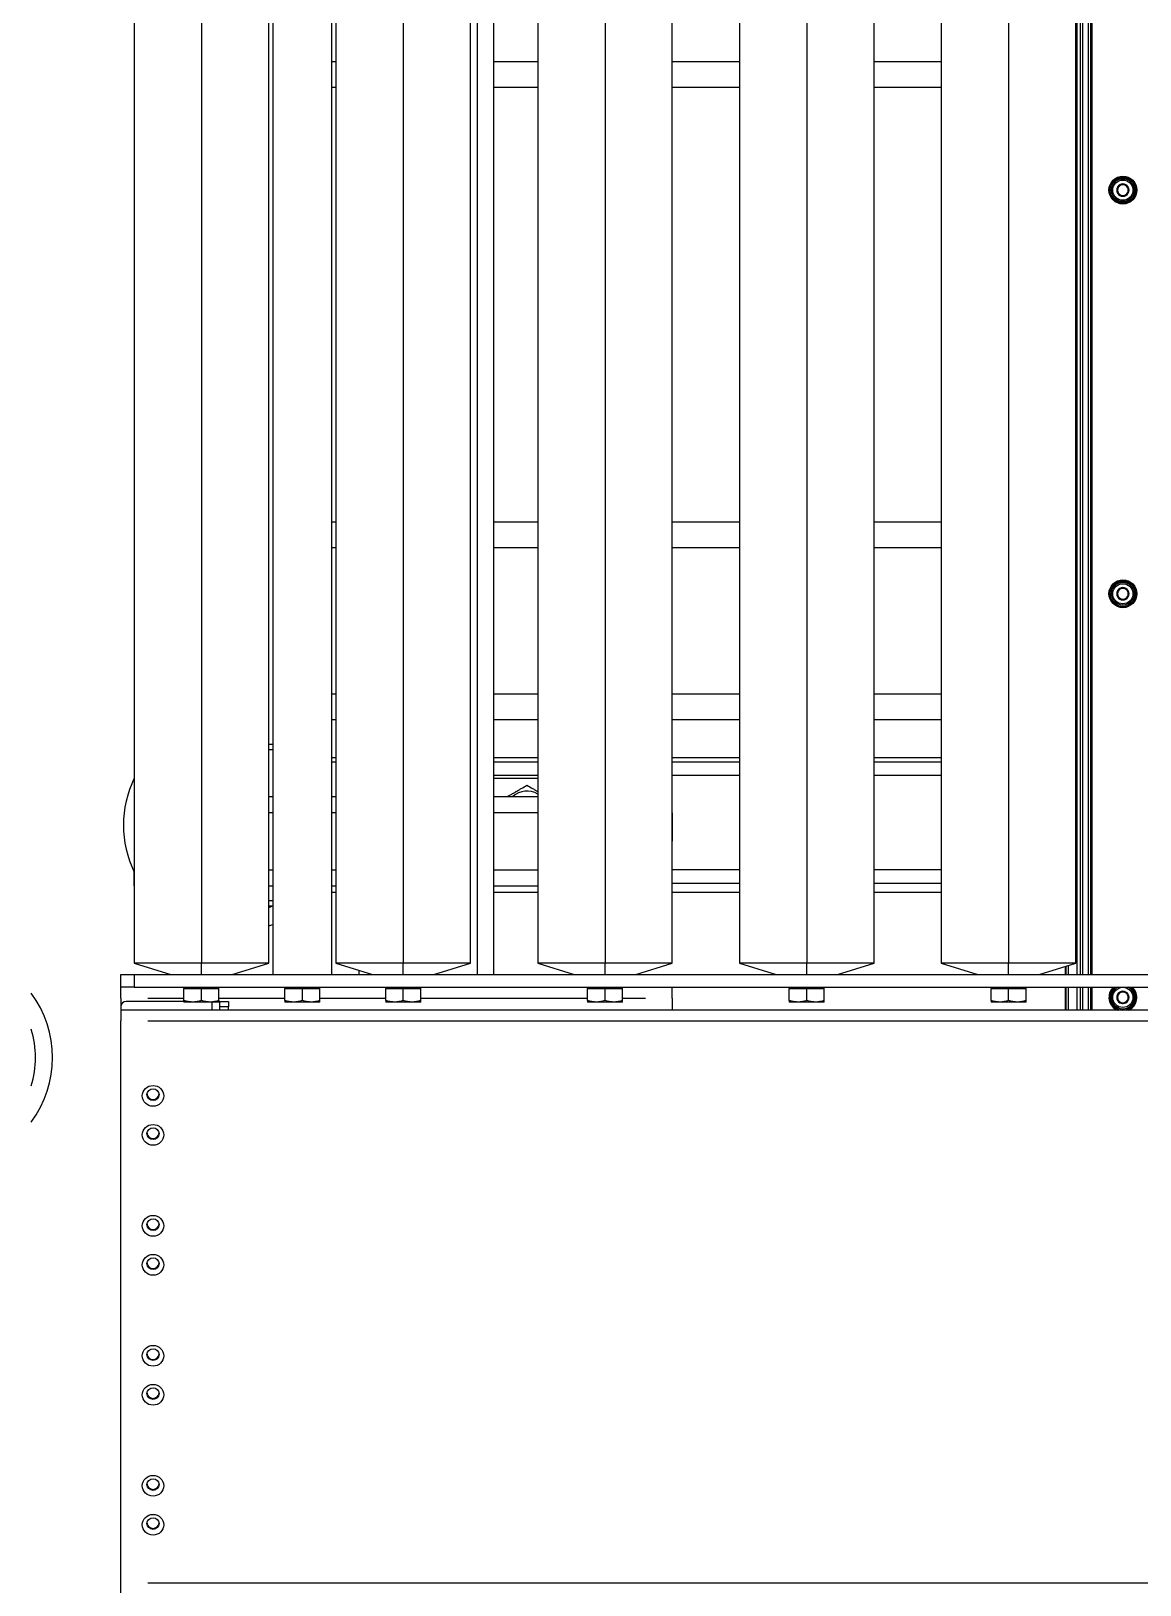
# Model space of a CAD drawing. Header units: millimetres. Extents: x -187347 to 135007, y -6415 to 292048.
# Drawn here: x -50632 to -50220, y 26892 to 27469 of the extents above; entities that cross this region are included whole.
import ezdxf

# ---------------------------------------------------------------- set-up
doc = ezdxf.new("R2010")
doc.units = ezdxf.units.MM
doc.header["$LTSCALE"] = 100
doc.layers.get('0').update_dxf_attribs({"lineweight": 18})
doc.layers.add('Layout CAT2', color=6, linetype='Continuous')

# ---------------------------------------------------------------- blocks, each defined once
blk = doc.blocks.new('25g245g2fd')
at = {"color": 0}
for p, q in [((21085.97, -2723.68), (21085.98, -3362.68)), ((21110.97, -2723.68), (21110.98, -3362.68)), ((21135.98, -3362.68), (21135.97, -2723.68)), ((21137.47, -2723.68), (21137.48, -3366.91)), ((21159.48, -3366.91), (21159.47, -2723.68)), ((21160.97, -2723.68), (21160.98, -3362.68)), ((21185.97, -2723.68), (21185.98, -3362.68)), ((21210.98, -3362.68), (21210.97, -2723.68)), ((21213.47, -2723.68), (21213.48, -3366.91)), ((21219.47, -2723.68), (21219.48, -3366.91)), ((21235.97, -2723.68), (21235.98, -3362.68)), ((21260.97, -2723.68), (21260.98, -3362.68)), ((21285.98, -3362.68), (21285.97, -2723.68)), ((21310.97, -2723.68), (21310.98, -3362.68)), ((21335.97, -2723.68), (21335.98, -3362.68)), ((21360.98, -3362.68), (21360.97, -2723.68)), ((21385.97, -2723.68), (21385.98, -3362.68)), ((21410.97, -2723.68), (21410.98, -3362.68)), ((21435.98, -3362.68), (21435.97, -2723.68)), ((21436.32, -2921.44), (21436.32, -3366.91)), ((21437.62, -2921.44), (21437.62, -3366.91)), ((21438.47, -2921.44), (21438.47, -3366.91)), ((21440.62, -2921.44), (21440.62, -3366.91)), ((21441.47, -2921.44), (21441.47, -3366.9)), ((21441.97, -2921.44), (21441.97, -3366.9)), ((21159.48, -3027.67), (21160.98, -3027.67)), ((21219.47, -3027.67), (21235.98, -3027.67)), ((21285.97, -3027.67), (21310.98, -3027.67)), ((21360.98, -3027.67), (21385.98, -3027.67)), ((21159.48, -3037.2), (21160.98, -3037.2)), ((21219.47, -3037.2), (21235.98, -3037.2)), ((21285.97, -3037.2), (21310.98, -3037.2)), ((21360.98, -3037.2), (21385.98, -3037.2)), ((21451.51, -3074.26), (21451.47, -3074.28)), ((21451.47, -3074.28), (21451.47, -3074.32)), ((21451.47, -3076.55), (21451.47, -3076.59)), ((21451.47, -3076.59), (21451.51, -3076.61)), ((21453.47, -3073.13), (21453.44, -3073.15)), ((21453.44, -3077.73), (21453.47, -3077.75)), ((21453.51, -3073.15), (21453.47, -3073.13)), ((21453.47, -3077.75), (21453.51, -3077.73)), ((21455.47, -3074.28), (21455.44, -3074.26)), ((21455.44, -3076.61), (21455.47, -3076.59)), ((21455.47, -3074.32), (21455.47, -3074.28)), ((21455.47, -3076.59), (21455.47, -3076.55)), ((21159.48, -3198.67), (21160.98, -3198.67)), ((21219.47, -3198.67), (21235.98, -3198.67)), ((21285.97, -3198.67), (21310.98, -3198.67)), ((21360.98, -3198.67), (21385.98, -3198.67)), ((21159.48, -3208.2), (21160.98, -3208.2)), ((21219.47, -3208.2), (21235.98, -3208.2)), ((21285.97, -3208.2), (21310.98, -3208.2)), ((21360.98, -3208.2), (21385.98, -3208.2)), ((21451.51, -3224.26), (21451.47, -3224.28)), ((21451.47, -3224.28), (21451.47, -3224.32)), ((21451.47, -3226.55), (21451.47, -3226.59)), ((21451.47, -3226.59), (21451.51, -3226.61)), ((21453.47, -3223.13), (21453.44, -3223.15)), ((21453.44, -3227.73), (21453.47, -3227.75)), ((21453.51, -3223.15), (21453.47, -3223.13)), ((21453.47, -3227.75), (21453.51, -3227.73)), ((21455.47, -3224.28), (21455.44, -3224.26)), ((21455.44, -3226.61), (21455.47, -3226.59)), ((21455.47, -3224.32), (21455.47, -3224.28)), ((21455.47, -3226.59), (21455.47, -3226.55)), ((21159.48, -3262.67), (21160.98, -3262.67)), ((21219.48, -3262.67), (21235.98, -3262.67)), ((21285.97, -3262.67), (21310.98, -3262.67)), ((21360.98, -3262.67), (21385.98, -3262.67)), ((21159.48, -3272.2), (21160.98, -3272.2)), ((21219.48, -3272.2), (21235.98, -3272.2)), ((21285.97, -3272.2), (21310.98, -3272.2)), ((21360.98, -3272.2), (21385.98, -3272.2)), ((21137.47, -3281.44), (21135.97, -3281.44)), ((21137.47, -3283.44), (21135.97, -3283.44)), ((21160.98, -3286.44), (21159.48, -3286.44)), ((21159.48, -3287.94), (21160.98, -3287.94)), ((21235.98, -3286.44), (21219.48, -3286.44)), ((21219.48, -3287.94), (21235.98, -3287.94)), ((21310.98, -3286.44), (21285.98, -3286.44)), ((21285.98, -3287.94), (21310.98, -3287.94)), ((21385.98, -3286.44), (21360.98, -3286.44)), ((21360.98, -3287.94), (21385.98, -3287.94)), ((21235.97, -3294.04), (21219.47, -3294.04)), ((21235.98, -3292.94), (21219.48, -3292.94)), ((21310.98, -3292.94), (21285.98, -3292.94)), ((21385.98, -3292.94), (21360.98, -3292.94)), ((21135.97, -3300.84), (21137.47, -3300.84)), ((21159.47, -3300.84), (21160.97, -3300.84)), ((21219.47, -3300.84), (21235.97, -3300.84)), ((21285.97, -3306.84), (21285.97, -3300.84)), ((21137.47, -3306.84), (21135.97, -3306.84)), ((21160.97, -3306.84), (21159.47, -3306.84)), ((21235.97, -3306.84), (21219.47, -3306.84)), ((21285.97, -3306.84), (21285.97, -3317.44)), ((21085.97, -3317.44), (21085.97, -3328.04)), ((21085.97, -3334.04), (21085.97, -3328.04)), ((21135.98, -3328.04), (21137.48, -3328.04)), ((21159.48, -3328.04), (21160.98, -3328.04)), ((21219.47, -3328.04), (21235.97, -3328.04)), ((21285.98, -3327.94), (21310.98, -3327.94)), ((21360.98, -3327.94), (21385.98, -3327.94)), ((21135.98, -3334.04), (21137.48, -3334.04)), ((21159.48, -3334.04), (21160.98, -3334.04)), ((21160.98, -3336.44), (21159.48, -3336.44)), ((21219.47, -3334.04), (21235.97, -3334.04)), ((21235.98, -3336.44), (21219.48, -3336.44)), ((21285.98, -3332.94), (21310.98, -3332.94)), ((21285.98, -3333), (21310.98, -3333)), ((21310.98, -3336.44), (21285.98, -3336.44)), ((21360.98, -3332.94), (21385.98, -3332.94)), ((21360.98, -3333), (21385.98, -3333)), ((21385.98, -3336.44), (21360.98, -3336.44)), ((21135.97, -3339.44), (21137.47, -3339.44)), ((21135.97, -3341.44), (21137.47, -3341.44)), ((21085.98, -3362.68), (21099.55, -3366.92)), ((21110.98, -3362.68), (21085.98, -3362.68)), ((21110.98, -3366.92), (21110.98, -3362.68)), ((21135.98, -3362.68), (21110.98, -3362.68)), ((21122.4, -3366.92), (21135.98, -3362.68)), ((21185.98, -3362.68), (21160.98, -3362.68)), ((21160.98, -3362.68), (21174.55, -3366.92)), ((21169.48, -3365.33), (21169.48, -3366.91)), ((21185.98, -3366.92), (21185.98, -3362.68)), ((21210.98, -3362.68), (21185.98, -3362.68)), ((21197.4, -3366.92), (21210.98, -3362.68)), ((21235.98, -3362.68), (21249.55, -3366.91)), ((21260.98, -3362.68), (21235.98, -3362.68)), ((21260.98, -3366.91), (21260.98, -3362.68)), ((21285.98, -3362.68), (21260.98, -3362.68)), ((21272.4, -3366.91), (21285.98, -3362.68)), ((21310.98, -3362.68), (21324.55, -3366.91)), ((21335.98, -3362.68), (21310.98, -3362.68)), ((21335.98, -3366.91), (21335.98, -3362.68)), ((21360.98, -3362.68), (21335.98, -3362.68)), ((21347.4, -3366.91), (21360.98, -3362.68)), ((21385.98, -3362.68), (21399.55, -3366.91)), ((21410.98, -3362.68), (21385.98, -3362.68)), ((21410.98, -3366.91), (21410.98, -3362.68)), ((21435.98, -3362.68), (21410.98, -3362.68)), ((21422.4, -3366.91), (21435.98, -3362.68)), ((21431.97, -3363.91), (21431.97, -3366.91)), ((21432.27, -3363.82), (21432.27, -3366.91)), ((21433.12, -3363.56), (21433.12, -3366.91)), ((21080.98, -3371.68), (21080.98, -3366.92)), ((21080.98, -3366.92), (21085.98, -3366.92)), ((21080.98, -3375.68), (21080.98, -3371.68)), ((21085.98, -3371.68), (21080.98, -3371.68)), ((21085.98, -3366.92), (21885.98, -3366.91)), ((21085.98, -3366.92), (21085.98, -3371.68)), ((21085.98, -3371.68), (21885.98, -3371.67)), ((21104.48, -3371.68), (21104.48, -3372.08)), ((21104.48, -3372.08), (21107.73, -3372.08)), ((21104.48, -3376.6), (21104.48, -3372.08)), ((21107.73, -3372.08), (21110.98, -3372.08)), ((21110.98, -3372.08), (21114.23, -3372.08)), ((21110.98, -3376.6), (21110.98, -3372.08)), ((21114.23, -3372.08), (21117.48, -3372.08)), ((21117.48, -3372.08), (21117.48, -3371.68)), ((21117.48, -3376.6), (21117.48, -3372.08)), ((21141.98, -3371.68), (21141.98, -3372.08)), ((21141.98, -3372.08), (21145.23, -3372.08)), ((21141.98, -3376.6), (21141.98, -3372.08)), ((21145.23, -3372.08), (21148.48, -3372.08)), ((21148.48, -3372.08), (21151.73, -3372.08)), ((21148.48, -3376.6), (21148.48, -3372.08)), ((21151.73, -3372.08), (21154.98, -3372.08)), ((21154.98, -3372.08), (21154.98, -3371.68)), ((21154.98, -3376.6), (21154.98, -3372.08)), ((21179.48, -3371.68), (21179.48, -3372.08)), ((21179.48, -3372.08), (21182.73, -3372.08)), ((21179.48, -3376.6), (21179.48, -3372.08)), ((21182.73, -3372.08), (21185.98, -3372.08)), ((21185.98, -3372.08), (21189.23, -3372.08)), ((21185.98, -3376.6), (21185.98, -3372.08)), ((21189.23, -3372.08), (21192.48, -3372.08)), ((21192.48, -3372.08), (21192.48, -3371.68)), ((21192.48, -3376.6), (21192.48, -3372.08)), ((21254.48, -3371.68), (21254.48, -3372.08)), ((21254.48, -3372.08), (21257.73, -3372.08)), ((21254.48, -3376.6), (21254.48, -3372.08)), ((21257.73, -3372.08), (21260.98, -3372.08)), ((21260.98, -3372.08), (21264.23, -3372.08)), ((21260.98, -3376.6), (21260.98, -3372.08)), ((21264.23, -3372.08), (21267.48, -3372.08)), ((21267.48, -3372.08), (21267.48, -3371.68)), ((21267.48, -3376.6), (21267.48, -3372.08)), ((21285.98, -3375.68), (21285.98, -3371.68)), ((21329.48, -3371.68), (21329.48, -3372.08)), ((21329.48, -3372.08), (21332.73, -3372.08)), ((21329.48, -3376.6), (21329.48, -3372.08)), ((21332.73, -3372.08), (21335.98, -3372.08)), ((21335.98, -3372.08), (21339.23, -3372.08)), ((21335.98, -3376.6), (21335.98, -3372.08)), ((21339.23, -3372.08), (21342.48, -3372.08)), ((21342.48, -3372.08), (21342.48, -3371.68)), ((21342.48, -3376.6), (21342.48, -3372.08)), ((21404.48, -3371.68), (21404.48, -3372.08)), ((21404.48, -3372.08), (21407.73, -3372.08)), ((21404.48, -3376.6), (21404.48, -3372.08)), ((21407.73, -3372.08), (21410.98, -3372.08)), ((21410.98, -3372.08), (21414.23, -3372.08)), ((21410.98, -3376.6), (21410.98, -3372.08)), ((21414.23, -3372.08), (21417.48, -3372.08)), ((21417.48, -3372.08), (21417.48, -3371.68)), ((21417.48, -3376.6), (21417.48, -3372.08)), ((21431.97, -3371.67), (21431.97, -3380.19)), ((21432.27, -3371.67), (21432.27, -3380.19)), ((21433.12, -3371.67), (21433.12, -3380.19)), ((21436.32, -3371.67), (21436.32, -3380.19)), ((21437.62, -3371.67), (21437.62, -3380.19)), ((21438.47, -3371.67), (21438.47, -3380.19)), ((21440.62, -3371.67), (21440.62, -3380.19)), ((21441.47, -3371.67), (21441.47, -3380.19)), ((21441.97, -3371.67), (21441.97, -3380.19)), ((21080.98, -3375.68), (21080.98, -3378.92)), ((21104.48, -3376.92), (21082.98, -3376.92)), ((21090.98, -3375.68), (21104.48, -3375.68)), ((21107.73, -3377.18), (21104.48, -3377.18)), ((21114.23, -3377.18), (21107.73, -3377.18)), ((21117.48, -3377.18), (21114.23, -3377.18)), ((21114.8, -3377.18), (21114.8, -3380.2)), ((21117.48, -3375.68), (21141.98, -3375.68)), ((21117.8, -3376.92), (21117.5, -3376.92)), ((21117.8, -3378.92), (21117.8, -3376.92)), ((21117.8, -3376.92), (21120.98, -3376.92)), ((21120.98, -3376.92), (21120.98, -3378.92)), ((21145.23, -3377.18), (21141.98, -3377.18)), ((21151.73, -3377.18), (21145.23, -3377.18)), ((21154.98, -3377.18), (21151.73, -3377.18)), ((21154.98, -3375.68), (21179.48, -3375.68)), ((21182.73, -3377.18), (21179.48, -3377.18)), ((21189.23, -3377.18), (21182.73, -3377.18)), ((21192.48, -3377.18), (21189.23, -3377.18)), ((21192.47, -3375.68), (21254.47, -3375.68)), ((21257.73, -3377.18), (21254.48, -3377.18)), ((21264.23, -3377.18), (21257.73, -3377.18)), ((21267.48, -3377.18), (21264.23, -3377.18)), ((21267.47, -3375.68), (21275.98, -3375.68)), ((21285.98, -3375.68), (21285.98, -3380.2)), ((21332.73, -3377.18), (21329.48, -3377.18)), ((21339.23, -3377.18), (21332.73, -3377.18)), ((21342.48, -3377.18), (21339.23, -3377.18)), ((21407.73, -3377.18), (21404.48, -3377.18)), ((21414.23, -3377.18), (21407.73, -3377.18)), ((21417.48, -3377.18), (21414.23, -3377.18)), ((21451.51, -3374.26), (21451.47, -3374.28)), ((21451.47, -3374.28), (21451.47, -3374.32)), ((21451.47, -3376.55), (21451.47, -3376.59)), ((21451.47, -3376.59), (21451.51, -3376.61)), ((21453.47, -3373.13), (21453.44, -3373.15)), ((21453.44, -3377.73), (21453.47, -3377.75)), ((21453.51, -3373.15), (21453.47, -3373.13)), ((21453.47, -3377.75), (21453.51, -3377.73)), ((21455.47, -3374.28), (21455.44, -3374.26)), ((21455.44, -3376.61), (21455.47, -3376.59)), ((21455.47, -3374.32), (21455.47, -3374.28)), ((21455.47, -3376.59), (21455.47, -3376.55)), ((21080.98, -3378.92), (21080.98, -3380.2)), ((21080.98, -3380.2), (21080.98, -3384.2)), ((21890.98, -3380.2), (21080.98, -3380.2)), ((21117.8, -3380.2), (21117.8, -3378.92)), ((21120.98, -3378.92), (21117.8, -3378.92)), ((21120.98, -3380.2), (21120.98, -3378.92)), ((21080.98, -3593.07), (21080.98, -3384.2)), ((21090.99, -3384.2), (21880.96, -3384.2)), ((21080.98, -3597.65), (21080.98, -3593.07)), ((21090.99, -3593.07), (21854.79, -3593.06))]:
    blk.add_line(p, q, dxfattribs=at)
for centre, radius in [((21453.47, -3075.44), 5.17), ((21453.47, -3075.44), 5), ((21453.47, -3075.44), 4.7), ((21453.47, -3075.44), 4.25), ((21453.47, -3075.44), 3.75), ((21453.47, -3225.44), 5.17), ((21453.47, -3225.44), 5), ((21453.47, -3225.44), 4.7), ((21453.47, -3225.44), 4.25), ((21453.47, -3225.44), 3.75), ((21453.47, -3375.44), 3.75)]:
    blk.add_circle(centre, radius, dxfattribs=at)
for centre, radius, start, end in [((21453.47, -3075.44), 2.29, 150.85176, 209.14824), ((21453.47, -3075.44), 2, 120, 180), ((21453.47, -3075.44), 2, 180, 240), ((21453.47, -3075.44), 2.29, 90.85176, 149.14824), ((21453.47, -3075.44), 2.29, 210.85176, 269.14824), ((21453.47, -3075.44), 2, 60, 120), ((21453.47, -3075.44), 2, 240, 300), ((21453.47, -3075.44), 2.29, 30.85176, 89.14824), ((21453.47, -3075.44), 2.29, 270.85176, 329.14824), ((21453.47, -3075.44), 2, 0, 60), ((21453.47, -3075.44), 2, 300, 0), ((21453.47, -3075.44), 2.29, 330.85176, 29.14824), ((21453.47, -3225.44), 2.29, 150.85176, 209.14824), ((21453.47, -3225.44), 2, 120, 180), ((21453.47, -3225.44), 2, 180, 240), ((21453.47, -3225.44), 2.29, 90.85176, 149.14824), ((21453.47, -3225.44), 2.29, 210.85176, 269.14824), ((21453.47, -3225.44), 2, 60, 120), ((21453.47, -3225.44), 2, 240, 300), ((21453.47, -3225.44), 2.29, 30.85176, 89.14824), ((21453.47, -3225.44), 2.29, 270.85176, 329.14824), ((21453.47, -3225.44), 2, 0, 60), ((21453.47, -3225.44), 2, 300, 0), ((21453.47, -3225.44), 2.29, 330.85176, 29.14824), ((21121.97, -3311.44), 40, 154.1475, 180), ((21231.97, -3306.44), 7.65, 58.46063, 132.94688), ((21121.97, -3311.44), 40, 180, 205.8525), ((21121.97, -3311.44), 33.68, 294.57, 297.03937), ((21121.97, -3311.44), 40, 290.49187, 292.80375), ((21453.47, -3375.44), 5.17, 133.37438, 247.10062), ((21453.47, -3375.44), 5, 131.23125, 252.3825), ((21453.47, -3375.44), 4.7, 126.86625, 270), ((21453.47, -3375.44), 4.25, 180, 62.21812), ((21453.47, -3375.44), 4.25, 117.77625, 180), ((21453.47, -3375.44), 4.7, 270, 53.13375), ((21453.47, -3375.44), 5, 287.6175, 48.76875), ((21453.47, -3375.44), 5.17, 292.905, 46.62562), ((21082.98, -3378.92), 2, 90.00042, 180.00042), ((21453.47, -3375.44), 2.29, 150.85176, 209.14824), ((21453.47, -3375.44), 2, 120, 180), ((21453.47, -3375.44), 2, 180, 240), ((21453.47, -3375.44), 2.29, 90.85176, 149.14824), ((21453.47, -3375.44), 2.29, 210.85176, 269.14824), ((21453.47, -3375.44), 2, 60, 120), ((21453.47, -3375.44), 2, 240, 300), ((21453.47, -3375.44), 2.29, 30.85176, 89.14824), ((21453.47, -3375.44), 2.29, 270.85176, 329.14824), ((21453.47, -3375.44), 2, 0, 60), ((21453.47, -3375.44), 2, 300, 0), ((21453.47, -3375.44), 2.29, 330.85176, 29.14824)]:
    blk.add_arc(centre, radius, start, end, dxfattribs=at)
for centre, major_axis in [((21092.98, -3412.04), (-4, 0)), ((21092.98, -3411.59), (2.25, 0)), ((21092.98, -3426.53), (-4, 0)), ((21092.98, -3426.08), (2.25, 0)), ((21092.98, -3460.34), (-4, 0)), ((21092.98, -3459.89), (2.25, 0)), ((21092.98, -3474.83), (-4, 0)), ((21092.98, -3474.38), (2.25, 0)), ((21092.98, -3508.64), (-4, 0)), ((21092.98, -3508.18), (2.25, 0)), ((21092.98, -3523.13), (-4, 0)), ((21092.98, -3522.67), (2.25, 0)), ((21092.98, -3556.93), (-4, 0)), ((21092.98, -3556.48), (2.25, 0)), ((21092.98, -3571.42), (-4, 0)), ((21092.98, -3570.97), (2.25, 0))]:
    blk.add_ellipse(centre, major_axis=major_axis, ratio=0.965926, dxfattribs=at)
for centre in [(21092.98, -3411.22), (21092.98, -3425.71), (21092.98, -3459.52), (21092.98, -3474.01), (21092.98, -3507.82), (21092.98, -3522.3), (21092.98, -3556.11), (21092.98, -3570.6)]:
    blk.add_ellipse(centre, major_axis=(-2.25, 0), ratio=0.965926, start_param=0.085019, end_param=3.056671, dxfattribs=at)
for points, knots in [([(21451.47, -3074.32), (21451.47, -3074.41), (21451.47, -3074.5), (21451.47, -3074.68), (21451.47, -3074.77), (21451.47, -3074.96), (21451.47, -3075.05), (21451.47, -3075.19), (21451.47, -3075.27), (21451.47, -3075.34), (21451.47, -3075.39), (21451.47, -3075.41), (21451.47, -3075.53), (21451.47, -3075.63), (21451.47, -3075.82), (21451.47, -3075.92), (21451.47, -3076.06), (21451.47, -3076.1), (21451.47, -3076.17), (21451.47, -3076.19), (21451.47, -3076.24), (21451.47, -3076.26), (21451.47, -3076.38), (21451.47, -3076.46), (21451.47, -3076.55)], [0, 0, 0, 0, 0.125, 0.125, 0.25, 0.25, 0.375, 0.375, 0.4375, 0.46875, 0.46875, 0.5, 0.5, 0.625, 0.625, 0.75, 0.75, 0.8125, 0.8125, 0.84375, 0.84375, 0.875, 0.875, 1, 1, 1, 1]), ([(21453.44, -3073.15), (21453.36, -3073.19), (21453.29, -3073.23), (21453.13, -3073.32), (21453.05, -3073.37), (21452.89, -3073.46), (21452.81, -3073.51), (21452.69, -3073.58), (21452.65, -3073.6), (21452.58, -3073.64), (21452.56, -3073.65), (21452.52, -3073.68), (21452.5, -3073.69), (21452.39, -3073.75), (21452.31, -3073.8), (21452.14, -3073.89), (21452.06, -3073.94), (21451.96, -3074), (21451.94, -3074.01), (21451.9, -3074.04), (21451.84, -3074.07), (21451.78, -3074.11), (21451.66, -3074.17), (21451.58, -3074.22), (21451.51, -3074.26)], [0, 0, 0, 0, 0.125, 0.125, 0.25, 0.25, 0.375, 0.375, 0.4375, 0.4375, 0.46875, 0.46875, 0.5, 0.5, 0.625, 0.625, 0.75, 0.75, 0.78125, 0.78125, 0.8125, 0.875, 0.875, 1, 1, 1, 1]), ([(21451.51, -3076.61), (21451.58, -3076.65), (21451.66, -3076.7), (21451.81, -3076.79), (21451.89, -3076.83), (21452.05, -3076.93), (21452.13, -3076.97), (21452.26, -3077.04), (21452.3, -3077.07), (21452.36, -3077.11), (21452.39, -3077.12), (21452.43, -3077.14), (21452.45, -3077.15), (21452.55, -3077.21), (21452.64, -3077.26), (21452.8, -3077.36), (21452.88, -3077.41), (21452.99, -3077.46), (21453.01, -3077.48), (21453.05, -3077.5), (21453.11, -3077.53), (21453.17, -3077.57), (21453.29, -3077.64), (21453.36, -3077.68), (21453.44, -3077.73)], [0, 0, 0, 0, 0.125, 0.125, 0.25, 0.25, 0.375, 0.375, 0.4375, 0.4375, 0.46875, 0.46875, 0.5, 0.5, 0.625, 0.625, 0.75, 0.75, 0.78125, 0.78125, 0.8125, 0.875, 0.875, 1, 1, 1, 1]), ([(21455.44, -3074.26), (21455.36, -3074.22), (21455.29, -3074.17), (21455.13, -3074.08), (21455.05, -3074.04), (21454.89, -3073.95), (21454.81, -3073.9), (21454.69, -3073.83), (21454.65, -3073.8), (21454.58, -3073.77), (21454.56, -3073.75), (21454.52, -3073.73), (21454.5, -3073.72), (21454.39, -3073.66), (21454.31, -3073.61), (21454.14, -3073.51), (21454.06, -3073.47), (21453.96, -3073.41), (21453.94, -3073.4), (21453.9, -3073.37), (21453.84, -3073.34), (21453.78, -3073.3), (21453.66, -3073.23), (21453.58, -3073.19), (21453.51, -3073.15)], [0, 0, 0, 0, 0.125, 0.125, 0.25, 0.25, 0.375, 0.375, 0.4375, 0.4375, 0.46875, 0.46875, 0.5, 0.5, 0.625, 0.625, 0.75, 0.75, 0.78125, 0.78125, 0.8125, 0.875, 0.875, 1, 1, 1, 1]), ([(21453.51, -3077.73), (21453.58, -3077.68), (21453.66, -3077.64), (21453.81, -3077.55), (21453.89, -3077.5), (21454.05, -3077.41), (21454.13, -3077.36), (21454.26, -3077.29), (21454.3, -3077.27), (21454.36, -3077.23), (21454.39, -3077.22), (21454.43, -3077.19), (21454.45, -3077.18), (21454.55, -3077.12), (21454.64, -3077.07), (21454.8, -3076.98), (21454.88, -3076.93), (21454.99, -3076.87), (21455.01, -3076.86), (21455.05, -3076.84), (21455.11, -3076.8), (21455.17, -3076.77), (21455.29, -3076.7), (21455.36, -3076.65), (21455.44, -3076.61)], [0, 0, 0, 0, 0.125, 0.125, 0.25, 0.25, 0.375, 0.375, 0.4375, 0.4375, 0.46875, 0.46875, 0.5, 0.5, 0.625, 0.625, 0.75, 0.75, 0.78125, 0.78125, 0.8125, 0.875, 0.875, 1, 1, 1, 1]), ([(21455.47, -3076.55), (21455.47, -3076.46), (21455.47, -3076.38), (21455.47, -3076.26), (21455.47, -3076.24), (21455.47, -3076.19), (21455.47, -3076.17), (21455.47, -3076.1), (21455.47, -3076.06), (21455.47, -3075.92), (21455.47, -3075.82), (21455.47, -3075.63), (21455.47, -3075.53), (21455.47, -3075.41), (21455.47, -3075.39), (21455.47, -3075.34), (21455.47, -3075.27), (21455.47, -3075.19), (21455.47, -3075.05), (21455.47, -3074.96), (21455.47, -3074.77), (21455.47, -3074.68), (21455.47, -3074.5), (21455.47, -3074.41), (21455.47, -3074.32)], [0, 0, 0, 0, 0.125, 0.125, 0.15625, 0.15625, 0.1875, 0.1875, 0.25, 0.25, 0.375, 0.375, 0.5, 0.5, 0.53125, 0.53125, 0.5625, 0.625, 0.625, 0.75, 0.75, 0.875, 0.875, 1, 1, 1, 1]), ([(21451.47, -3224.32), (21451.47, -3224.41), (21451.47, -3224.5), (21451.47, -3224.68), (21451.47, -3224.77), (21451.47, -3224.96), (21451.47, -3225.05), (21451.47, -3225.19), (21451.47, -3225.27), (21451.47, -3225.34), (21451.47, -3225.39), (21451.47, -3225.41), (21451.47, -3225.53), (21451.47, -3225.63), (21451.47, -3225.82), (21451.47, -3225.92), (21451.47, -3226.06), (21451.47, -3226.1), (21451.47, -3226.17), (21451.47, -3226.19), (21451.47, -3226.24), (21451.47, -3226.26), (21451.47, -3226.38), (21451.47, -3226.46), (21451.47, -3226.55)], [0, 0, 0, 0, 0.125, 0.125, 0.25, 0.25, 0.375, 0.375, 0.4375, 0.46875, 0.46875, 0.5, 0.5, 0.625, 0.625, 0.75, 0.75, 0.8125, 0.8125, 0.84375, 0.84375, 0.875, 0.875, 1, 1, 1, 1]), ([(21453.44, -3223.15), (21453.36, -3223.19), (21453.29, -3223.23), (21453.13, -3223.32), (21453.05, -3223.37), (21452.89, -3223.46), (21452.81, -3223.51), (21452.69, -3223.58), (21452.65, -3223.6), (21452.58, -3223.64), (21452.56, -3223.65), (21452.52, -3223.68), (21452.5, -3223.69), (21452.39, -3223.75), (21452.31, -3223.8), (21452.14, -3223.89), (21452.06, -3223.94), (21451.96, -3224), (21451.94, -3224.01), (21451.9, -3224.04), (21451.84, -3224.07), (21451.78, -3224.11), (21451.66, -3224.17), (21451.58, -3224.22), (21451.51, -3224.26)], [0, 0, 0, 0, 0.125, 0.125, 0.25, 0.25, 0.375, 0.375, 0.4375, 0.4375, 0.46875, 0.46875, 0.5, 0.5, 0.625, 0.625, 0.75, 0.75, 0.78125, 0.78125, 0.8125, 0.875, 0.875, 1, 1, 1, 1]), ([(21451.51, -3226.61), (21451.58, -3226.65), (21451.66, -3226.7), (21451.81, -3226.79), (21451.89, -3226.83), (21452.05, -3226.93), (21452.13, -3226.97), (21452.26, -3227.04), (21452.3, -3227.07), (21452.36, -3227.11), (21452.39, -3227.12), (21452.43, -3227.14), (21452.45, -3227.15), (21452.55, -3227.21), (21452.64, -3227.26), (21452.8, -3227.36), (21452.88, -3227.41), (21452.99, -3227.46), (21453.01, -3227.48), (21453.05, -3227.5), (21453.11, -3227.53), (21453.17, -3227.57), (21453.29, -3227.64), (21453.36, -3227.68), (21453.44, -3227.73)], [0, 0, 0, 0, 0.125, 0.125, 0.25, 0.25, 0.375, 0.375, 0.4375, 0.4375, 0.46875, 0.46875, 0.5, 0.5, 0.625, 0.625, 0.75, 0.75, 0.78125, 0.78125, 0.8125, 0.875, 0.875, 1, 1, 1, 1]), ([(21455.44, -3224.26), (21455.36, -3224.22), (21455.29, -3224.17), (21455.13, -3224.08), (21455.05, -3224.04), (21454.89, -3223.95), (21454.81, -3223.9), (21454.69, -3223.83), (21454.65, -3223.8), (21454.58, -3223.77), (21454.56, -3223.75), (21454.52, -3223.73), (21454.5, -3223.72), (21454.39, -3223.66), (21454.31, -3223.61), (21454.14, -3223.51), (21454.06, -3223.47), (21453.96, -3223.41), (21453.94, -3223.4), (21453.9, -3223.37), (21453.84, -3223.34), (21453.78, -3223.3), (21453.66, -3223.23), (21453.58, -3223.19), (21453.51, -3223.15)], [0, 0, 0, 0, 0.125, 0.125, 0.25, 0.25, 0.375, 0.375, 0.4375, 0.4375, 0.46875, 0.46875, 0.5, 0.5, 0.625, 0.625, 0.75, 0.75, 0.78125, 0.78125, 0.8125, 0.875, 0.875, 1, 1, 1, 1]), ([(21453.51, -3227.73), (21453.58, -3227.68), (21453.66, -3227.64), (21453.81, -3227.55), (21453.89, -3227.5), (21454.05, -3227.41), (21454.13, -3227.36), (21454.26, -3227.29), (21454.3, -3227.27), (21454.36, -3227.23), (21454.39, -3227.22), (21454.43, -3227.19), (21454.45, -3227.18), (21454.55, -3227.12), (21454.64, -3227.07), (21454.8, -3226.98), (21454.88, -3226.93), (21454.99, -3226.87), (21455.01, -3226.86), (21455.05, -3226.84), (21455.11, -3226.8), (21455.17, -3226.77), (21455.29, -3226.7), (21455.36, -3226.65), (21455.44, -3226.61)], [0, 0, 0, 0, 0.125, 0.125, 0.25, 0.25, 0.375, 0.375, 0.4375, 0.4375, 0.46875, 0.46875, 0.5, 0.5, 0.625, 0.625, 0.75, 0.75, 0.78125, 0.78125, 0.8125, 0.875, 0.875, 1, 1, 1, 1]), ([(21455.47, -3226.55), (21455.47, -3226.46), (21455.47, -3226.38), (21455.47, -3226.26), (21455.47, -3226.24), (21455.47, -3226.19), (21455.47, -3226.17), (21455.47, -3226.1), (21455.47, -3226.06), (21455.47, -3225.92), (21455.47, -3225.82), (21455.47, -3225.63), (21455.47, -3225.53), (21455.47, -3225.41), (21455.47, -3225.39), (21455.47, -3225.34), (21455.47, -3225.27), (21455.47, -3225.19), (21455.47, -3225.05), (21455.47, -3224.96), (21455.47, -3224.77), (21455.47, -3224.68), (21455.47, -3224.5), (21455.47, -3224.41), (21455.47, -3224.32)], [0, 0, 0, 0, 0.125, 0.125, 0.15625, 0.15625, 0.1875, 0.1875, 0.25, 0.25, 0.375, 0.375, 0.5, 0.5, 0.53125, 0.53125, 0.5625, 0.625, 0.625, 0.75, 0.75, 0.875, 0.875, 1, 1, 1, 1]), ([(21224.64, -3300.85), (21224.95, -3300.67), (21225.26, -3300.5), (21225.93, -3300.11), (21226.28, -3299.91), (21226.99, -3299.5), (21227.35, -3299.29), (21227.81, -3299.03), (21227.9, -3298.98), (21228.03, -3298.9), (21228.08, -3298.87), (21228.17, -3298.82), (21228.39, -3298.69), (21228.62, -3298.56), (21229.16, -3298.25), (21229.51, -3298.04), (21230.58, -3297.43), (21231.28, -3297.02), (21231.97, -3296.62)], [0, 0, 0, 0, 0.127907, 0.127907, 0.273256, 0.273256, 0.418605, 0.418605, 0.454942, 0.454942, 0.47311, 0.47311, 0.491279, 0.563953, 0.563953, 0.709302, 0.709302, 1, 1, 1, 1]), ([(21231.97, -3296.62), (21232.67, -3297.02), (21233.37, -3297.43), (21234.43, -3298.04), (21234.78, -3298.24), (21235.41, -3298.61), (21235.69, -3298.77), (21235.97, -3298.93)], [0, 0, 0, 0, 0.529538, 0.529538, 0.794307, 0.794307, 1, 1, 1, 1]), ([(21104.48, -3376.6), (21104.48, -3376.69), (21104.48, -3376.77), (21104.48, -3376.91), (21104.48, -3376.97), (21104.48, -3377.05), (21104.48, -3377.08), (21104.48, -3377.11), (21104.48, -3377.12), (21104.48, -3377.13), (21104.48, -3377.13), (21104.48, -3377.16), (21104.48, -3377.18), (21104.48, -3377.18)], [0, 0, 0, 0, 0.250358, 0.250358, 0.500717, 0.500717, 0.625896, 0.688486, 0.719781, 0.719781, 0.751075, 0.751075, 1, 1, 1, 1]), ([(21107.73, -3377.18), (21107.66, -3377.18), (21107.59, -3377.18), (21107.45, -3377.17), (21107.38, -3377.17), (21107.17, -3377.16), (21107.04, -3377.15), (21106.62, -3377.11), (21106.35, -3377.07), (21105.54, -3376.92), (21105.01, -3376.77), (21104.48, -3376.6)], [0, 0, 0, 0, 0.0625, 0.0625, 0.125, 0.125, 0.25, 0.25, 0.5, 0.5, 1, 1, 1, 1]), ([(21110.98, -3376.6), (21110.44, -3376.78), (21109.91, -3376.92), (21109.1, -3377.07), (21108.82, -3377.11), (21108.28, -3377.16), (21108, -3377.18), (21107.73, -3377.18)], [0, 0, 0, 0, 0.5, 0.5, 0.75, 0.75, 1, 1, 1, 1]), ([(21114.23, -3377.18), (21114.16, -3377.18), (21114.09, -3377.18), (21113.95, -3377.17), (21113.88, -3377.17), (21113.67, -3377.16), (21113.54, -3377.15), (21113.12, -3377.11), (21112.85, -3377.07), (21112.04, -3376.92), (21111.51, -3376.77), (21110.98, -3376.6)], [0, 0, 0, 0, 0.0625, 0.0625, 0.125, 0.125, 0.25, 0.25, 0.5, 0.5, 1, 1, 1, 1]), ([(21117.48, -3376.6), (21116.94, -3376.78), (21116.41, -3376.92), (21115.6, -3377.07), (21115.32, -3377.11), (21114.78, -3377.16), (21114.5, -3377.18), (21114.23, -3377.18)], [0, 0, 0, 0, 0.5, 0.5, 0.75, 0.75, 1, 1, 1, 1]), ([(21117.48, -3377.18), (21117.48, -3377.18), (21117.48, -3377.16), (21117.48, -3377.13), (21117.48, -3377.13), (21117.48, -3377.12), (21117.48, -3377.11), (21117.48, -3377.08), (21117.48, -3377.05), (21117.48, -3376.97), (21117.48, -3376.91), (21117.48, -3376.77), (21117.48, -3376.69), (21117.48, -3376.6)], [0, 0, 0, 0, 0.25, 0.25, 0.28125, 0.28125, 0.3125, 0.375, 0.5, 0.5, 0.75, 0.75, 1, 1, 1, 1]), ([(21145.23, -3377.18), (21145.16, -3377.18), (21145.09, -3377.18), (21144.95, -3377.17), (21144.88, -3377.17), (21144.67, -3377.16), (21144.54, -3377.15), (21144.12, -3377.11), (21143.85, -3377.07), (21143.04, -3376.92), (21142.51, -3376.77), (21141.98, -3376.6)], [0, 0, 0, 0, 0.0625, 0.0625, 0.125, 0.125, 0.25, 0.25, 0.5, 0.5, 1, 1, 1, 1]), ([(21141.98, -3376.6), (21141.98, -3376.69), (21141.98, -3376.77), (21141.98, -3376.91), (21141.98, -3376.97), (21141.98, -3377.05), (21141.98, -3377.08), (21141.98, -3377.11), (21141.98, -3377.12), (21141.98, -3377.13), (21141.98, -3377.13), (21141.98, -3377.16), (21141.98, -3377.18), (21141.98, -3377.18)], [0, 0, 0, 0, 0.250358, 0.250358, 0.500717, 0.500717, 0.625896, 0.688486, 0.719781, 0.719781, 0.751075, 0.751075, 1, 1, 1, 1]), ([(21148.48, -3376.6), (21147.94, -3376.77), (21147.41, -3376.92), (21146.6, -3377.07), (21146.32, -3377.11), (21145.78, -3377.16), (21145.5, -3377.18), (21145.23, -3377.18)], [0, 0, 0, 0, 0.5, 0.5, 0.75, 0.75, 1, 1, 1, 1]), ([(21151.73, -3377.18), (21151.66, -3377.18), (21151.59, -3377.18), (21151.45, -3377.17), (21151.38, -3377.17), (21151.17, -3377.16), (21151.04, -3377.15), (21150.62, -3377.11), (21150.35, -3377.07), (21149.54, -3376.92), (21149.01, -3376.77), (21148.48, -3376.6)], [0, 0, 0, 0, 0.0625, 0.0625, 0.125, 0.125, 0.25, 0.25, 0.5, 0.5, 1, 1, 1, 1]), ([(21154.98, -3376.6), (21154.44, -3376.77), (21153.91, -3376.92), (21153.1, -3377.07), (21152.82, -3377.11), (21152.28, -3377.16), (21152, -3377.18), (21151.73, -3377.18)], [0, 0, 0, 0, 0.5, 0.5, 0.75, 0.75, 1, 1, 1, 1]), ([(21154.98, -3377.18), (21154.98, -3377.18), (21154.98, -3377.16), (21154.98, -3377.13), (21154.98, -3377.13), (21154.98, -3377.12), (21154.98, -3377.11), (21154.98, -3377.08), (21154.98, -3377.05), (21154.98, -3376.97), (21154.98, -3376.91), (21154.98, -3376.77), (21154.98, -3376.69), (21154.98, -3376.6)], [0, 0, 0, 0, 0.25, 0.25, 0.28125, 0.28125, 0.3125, 0.375, 0.5, 0.5, 0.75, 0.75, 1, 1, 1, 1]), ([(21182.73, -3377.18), (21182.66, -3377.18), (21182.59, -3377.18), (21182.45, -3377.17), (21182.38, -3377.17), (21182.17, -3377.16), (21182.04, -3377.15), (21181.62, -3377.11), (21181.35, -3377.07), (21180.54, -3376.92), (21180.01, -3376.77), (21179.48, -3376.6)], [0, 0, 0, 0, 0.0625, 0.0625, 0.125, 0.125, 0.25, 0.25, 0.5, 0.5, 1, 1, 1, 1]), ([(21179.48, -3376.6), (21179.48, -3376.68), (21179.48, -3376.77), (21179.48, -3376.91), (21179.48, -3376.97), (21179.48, -3377.05), (21179.48, -3377.08), (21179.48, -3377.11), (21179.48, -3377.12), (21179.48, -3377.13), (21179.48, -3377.13), (21179.48, -3377.16), (21179.48, -3377.18), (21179.48, -3377.18)], [0, 0, 0, 0, 0.250358, 0.250358, 0.500717, 0.500717, 0.625896, 0.688486, 0.719781, 0.719781, 0.751075, 0.751075, 1, 1, 1, 1]), ([(21185.98, -3376.6), (21185.44, -3376.77), (21184.91, -3376.92), (21184.1, -3377.07), (21183.82, -3377.11), (21183.28, -3377.16), (21183, -3377.18), (21182.73, -3377.18)], [0, 0, 0, 0, 0.5, 0.5, 0.75, 0.75, 1, 1, 1, 1]), ([(21189.23, -3377.18), (21189.16, -3377.18), (21189.09, -3377.18), (21188.95, -3377.17), (21188.88, -3377.17), (21188.67, -3377.16), (21188.54, -3377.15), (21188.12, -3377.11), (21187.85, -3377.07), (21187.04, -3376.92), (21186.51, -3376.77), (21185.98, -3376.6)], [0, 0, 0, 0, 0.0625, 0.0625, 0.125, 0.125, 0.25, 0.25, 0.5, 0.5, 1, 1, 1, 1]), ([(21192.48, -3376.6), (21191.94, -3376.77), (21191.41, -3376.92), (21190.6, -3377.07), (21190.32, -3377.11), (21189.78, -3377.16), (21189.5, -3377.18), (21189.23, -3377.18)], [0, 0, 0, 0, 0.5, 0.5, 0.75, 0.75, 1, 1, 1, 1]), ([(21192.48, -3377.18), (21192.48, -3377.18), (21192.48, -3377.16), (21192.48, -3377.13), (21192.48, -3377.13), (21192.48, -3377.12), (21192.48, -3377.11), (21192.48, -3377.08), (21192.48, -3377.05), (21192.48, -3376.97), (21192.48, -3376.91), (21192.48, -3376.77), (21192.48, -3376.68), (21192.48, -3376.6)], [0, 0, 0, 0, 0.25, 0.25, 0.28125, 0.28125, 0.3125, 0.375, 0.5, 0.5, 0.75, 0.75, 1, 1, 1, 1]), ([(21254.48, -3376.6), (21254.48, -3376.68), (21254.48, -3376.76), (21254.48, -3376.91), (21254.48, -3376.97), (21254.48, -3377.05), (21254.48, -3377.08), (21254.48, -3377.11), (21254.48, -3377.12), (21254.48, -3377.13), (21254.48, -3377.13), (21254.48, -3377.16), (21254.48, -3377.18), (21254.48, -3377.18)], [0, 0, 0, 0, 0.250358, 0.250358, 0.500717, 0.500717, 0.625896, 0.688486, 0.719781, 0.719781, 0.751075, 0.751075, 1, 1, 1, 1]), ([(21257.73, -3377.18), (21257.66, -3377.18), (21257.59, -3377.18), (21257.45, -3377.17), (21257.38, -3377.17), (21257.17, -3377.16), (21257.04, -3377.15), (21256.62, -3377.11), (21256.35, -3377.07), (21255.54, -3376.92), (21255.01, -3376.77), (21254.48, -3376.6)], [0, 0, 0, 0, 0.0625, 0.0625, 0.125, 0.125, 0.25, 0.25, 0.5, 0.5, 1, 1, 1, 1]), ([(21260.98, -3376.6), (21260.44, -3376.77), (21259.91, -3376.92), (21259.1, -3377.07), (21258.82, -3377.11), (21258.28, -3377.16), (21258, -3377.18), (21257.73, -3377.18)], [0, 0, 0, 0, 0.5, 0.5, 0.75, 0.75, 1, 1, 1, 1]), ([(21264.23, -3377.18), (21264.16, -3377.18), (21264.09, -3377.18), (21263.95, -3377.17), (21263.88, -3377.17), (21263.67, -3377.16), (21263.54, -3377.15), (21263.12, -3377.11), (21262.85, -3377.07), (21262.04, -3376.92), (21261.51, -3376.77), (21260.98, -3376.6)], [0, 0, 0, 0, 0.0625, 0.0625, 0.125, 0.125, 0.25, 0.25, 0.5, 0.5, 1, 1, 1, 1]), ([(21267.48, -3376.6), (21266.94, -3376.77), (21266.41, -3376.92), (21265.6, -3377.07), (21265.32, -3377.11), (21264.78, -3377.16), (21264.5, -3377.18), (21264.23, -3377.18)], [0, 0, 0, 0, 0.5, 0.5, 0.75, 0.75, 1, 1, 1, 1]), ([(21267.48, -3377.18), (21267.48, -3377.18), (21267.48, -3377.16), (21267.48, -3377.13), (21267.48, -3377.13), (21267.48, -3377.12), (21267.48, -3377.11), (21267.48, -3377.08), (21267.48, -3377.05), (21267.48, -3376.97), (21267.48, -3376.91), (21267.48, -3376.76), (21267.48, -3376.68), (21267.48, -3376.6)], [0, 0, 0, 0, 0.25, 0.25, 0.28125, 0.28125, 0.3125, 0.375, 0.5, 0.5, 0.75, 0.75, 1, 1, 1, 1]), ([(21329.48, -3376.6), (21329.48, -3376.68), (21329.48, -3376.76), (21329.48, -3376.91), (21329.48, -3376.97), (21329.48, -3377.04), (21329.48, -3377.08), (21329.48, -3377.11), (21329.48, -3377.12), (21329.48, -3377.13), (21329.48, -3377.13), (21329.48, -3377.16), (21329.48, -3377.18), (21329.48, -3377.18)], [0, 0, 0, 0, 0.250358, 0.250358, 0.500717, 0.500717, 0.625896, 0.688486, 0.719781, 0.719781, 0.751075, 0.751075, 1, 1, 1, 1]), ([(21332.73, -3377.18), (21332.66, -3377.18), (21332.59, -3377.18), (21332.45, -3377.17), (21332.38, -3377.17), (21332.17, -3377.16), (21332.04, -3377.15), (21331.62, -3377.11), (21331.35, -3377.07), (21330.54, -3376.92), (21330.01, -3376.77), (21329.48, -3376.6)], [0, 0, 0, 0, 0.0625, 0.0625, 0.125, 0.125, 0.25, 0.25, 0.5, 0.5, 1, 1, 1, 1]), ([(21335.98, -3376.6), (21335.44, -3376.77), (21334.91, -3376.92), (21334.1, -3377.07), (21333.82, -3377.11), (21333.28, -3377.16), (21333, -3377.18), (21332.73, -3377.18)], [0, 0, 0, 0, 0.5, 0.5, 0.75, 0.75, 1, 1, 1, 1]), ([(21339.23, -3377.18), (21339.16, -3377.18), (21339.09, -3377.18), (21338.95, -3377.17), (21338.88, -3377.17), (21338.67, -3377.16), (21338.54, -3377.15), (21338.12, -3377.11), (21337.85, -3377.07), (21337.04, -3376.92), (21336.51, -3376.77), (21335.98, -3376.6)], [0, 0, 0, 0, 0.0625, 0.0625, 0.125, 0.125, 0.25, 0.25, 0.5, 0.5, 1, 1, 1, 1]), ([(21342.48, -3376.6), (21341.94, -3376.77), (21341.41, -3376.92), (21340.6, -3377.07), (21340.32, -3377.11), (21339.78, -3377.16), (21339.5, -3377.18), (21339.23, -3377.18)], [0, 0, 0, 0, 0.5, 0.5, 0.75, 0.75, 1, 1, 1, 1]), ([(21342.48, -3377.18), (21342.48, -3377.18), (21342.48, -3377.16), (21342.48, -3377.13), (21342.48, -3377.13), (21342.48, -3377.12), (21342.48, -3377.11), (21342.48, -3377.08), (21342.48, -3377.04), (21342.48, -3376.97), (21342.48, -3376.91), (21342.48, -3376.76), (21342.48, -3376.68), (21342.48, -3376.6)], [0, 0, 0, 0, 0.25, 0.25, 0.28125, 0.28125, 0.3125, 0.375, 0.5, 0.5, 0.75, 0.75, 1, 1, 1, 1]), ([(21404.48, -3376.6), (21404.48, -3376.68), (21404.48, -3376.76), (21404.48, -3376.91), (21404.48, -3376.97), (21404.48, -3377.04), (21404.48, -3377.08), (21404.48, -3377.11), (21404.48, -3377.12), (21404.48, -3377.13), (21404.48, -3377.13), (21404.48, -3377.16), (21404.48, -3377.18), (21404.48, -3377.18)], [0, 0, 0, 0, 0.250358, 0.250358, 0.500717, 0.500717, 0.625896, 0.688486, 0.719781, 0.719781, 0.751075, 0.751075, 1, 1, 1, 1]), ([(21407.73, -3377.18), (21407.66, -3377.18), (21407.59, -3377.18), (21407.45, -3377.17), (21407.38, -3377.17), (21407.17, -3377.16), (21407.04, -3377.15), (21406.62, -3377.11), (21406.35, -3377.07), (21405.54, -3376.92), (21405.01, -3376.77), (21404.48, -3376.6)], [0, 0, 0, 0, 0.0625, 0.0625, 0.125, 0.125, 0.25, 0.25, 0.5, 0.5, 1, 1, 1, 1]), ([(21410.98, -3376.6), (21410.44, -3376.77), (21409.91, -3376.92), (21409.1, -3377.07), (21408.82, -3377.11), (21408.28, -3377.16), (21408, -3377.18), (21407.73, -3377.18)], [0, 0, 0, 0, 0.5, 0.5, 0.75, 0.75, 1, 1, 1, 1]), ([(21414.23, -3377.18), (21414.16, -3377.18), (21414.09, -3377.18), (21413.95, -3377.17), (21413.88, -3377.17), (21413.67, -3377.16), (21413.54, -3377.15), (21413.12, -3377.11), (21412.85, -3377.07), (21412.04, -3376.92), (21411.51, -3376.77), (21410.98, -3376.6)], [0, 0, 0, 0, 0.0625, 0.0625, 0.125, 0.125, 0.25, 0.25, 0.5, 0.5, 1, 1, 1, 1]), ([(21417.48, -3376.6), (21416.94, -3376.77), (21416.41, -3376.92), (21415.6, -3377.07), (21415.32, -3377.11), (21414.78, -3377.16), (21414.5, -3377.18), (21414.23, -3377.18)], [0, 0, 0, 0, 0.5, 0.5, 0.75, 0.75, 1, 1, 1, 1]), ([(21417.48, -3377.18), (21417.48, -3377.18), (21417.48, -3377.16), (21417.48, -3377.13), (21417.48, -3377.13), (21417.48, -3377.12), (21417.48, -3377.11), (21417.48, -3377.08), (21417.48, -3377.04), (21417.48, -3376.97), (21417.48, -3376.91), (21417.48, -3376.76), (21417.48, -3376.68), (21417.48, -3376.6)], [0, 0, 0, 0, 0.25, 0.25, 0.28125, 0.28125, 0.3125, 0.375, 0.5, 0.5, 0.75, 0.75, 1, 1, 1, 1]), ([(21451.47, -3374.32), (21451.47, -3374.41), (21451.47, -3374.5), (21451.47, -3374.68), (21451.47, -3374.77), (21451.47, -3374.96), (21451.47, -3375.05), (21451.47, -3375.19), (21451.47, -3375.27), (21451.47, -3375.34), (21451.47, -3375.39), (21451.47, -3375.41), (21451.47, -3375.53), (21451.47, -3375.63), (21451.47, -3375.82), (21451.47, -3375.92), (21451.47, -3376.06), (21451.47, -3376.1), (21451.47, -3376.17), (21451.47, -3376.19), (21451.47, -3376.24), (21451.47, -3376.26), (21451.47, -3376.38), (21451.47, -3376.46), (21451.47, -3376.55)], [0, 0, 0, 0, 0.125, 0.125, 0.25, 0.25, 0.375, 0.375, 0.4375, 0.46875, 0.46875, 0.5, 0.5, 0.625, 0.625, 0.75, 0.75, 0.8125, 0.8125, 0.84375, 0.84375, 0.875, 0.875, 1, 1, 1, 1]), ([(21453.44, -3373.15), (21453.36, -3373.19), (21453.29, -3373.23), (21453.13, -3373.32), (21453.05, -3373.37), (21452.89, -3373.46), (21452.81, -3373.51), (21452.69, -3373.58), (21452.65, -3373.6), (21452.58, -3373.64), (21452.56, -3373.65), (21452.52, -3373.68), (21452.5, -3373.69), (21452.39, -3373.75), (21452.31, -3373.8), (21452.14, -3373.89), (21452.06, -3373.94), (21451.96, -3374), (21451.94, -3374.01), (21451.9, -3374.04), (21451.84, -3374.07), (21451.78, -3374.11), (21451.66, -3374.17), (21451.58, -3374.22), (21451.51, -3374.26)], [0, 0, 0, 0, 0.125, 0.125, 0.25, 0.25, 0.375, 0.375, 0.4375, 0.4375, 0.46875, 0.46875, 0.5, 0.5, 0.625, 0.625, 0.75, 0.75, 0.78125, 0.78125, 0.8125, 0.875, 0.875, 1, 1, 1, 1]), ([(21451.51, -3376.61), (21451.58, -3376.65), (21451.66, -3376.7), (21451.81, -3376.79), (21451.89, -3376.83), (21452.05, -3376.93), (21452.13, -3376.97), (21452.26, -3377.04), (21452.3, -3377.07), (21452.36, -3377.11), (21452.39, -3377.12), (21452.43, -3377.14), (21452.45, -3377.15), (21452.55, -3377.21), (21452.64, -3377.26), (21452.8, -3377.36), (21452.88, -3377.41), (21452.99, -3377.46), (21453.01, -3377.48), (21453.05, -3377.5), (21453.11, -3377.53), (21453.17, -3377.57), (21453.29, -3377.64), (21453.36, -3377.68), (21453.44, -3377.73)], [0, 0, 0, 0, 0.125, 0.125, 0.25, 0.25, 0.375, 0.375, 0.4375, 0.4375, 0.46875, 0.46875, 0.5, 0.5, 0.625, 0.625, 0.75, 0.75, 0.78125, 0.78125, 0.8125, 0.875, 0.875, 1, 1, 1, 1]), ([(21455.44, -3374.26), (21455.36, -3374.22), (21455.29, -3374.17), (21455.13, -3374.08), (21455.05, -3374.04), (21454.89, -3373.95), (21454.81, -3373.9), (21454.69, -3373.83), (21454.65, -3373.8), (21454.58, -3373.77), (21454.56, -3373.75), (21454.52, -3373.73), (21454.5, -3373.72), (21454.39, -3373.66), (21454.31, -3373.61), (21454.14, -3373.51), (21454.06, -3373.47), (21453.96, -3373.41), (21453.94, -3373.4), (21453.9, -3373.37), (21453.84, -3373.34), (21453.78, -3373.3), (21453.66, -3373.23), (21453.58, -3373.19), (21453.51, -3373.15)], [0, 0, 0, 0, 0.125, 0.125, 0.25, 0.25, 0.375, 0.375, 0.4375, 0.4375, 0.46875, 0.46875, 0.5, 0.5, 0.625, 0.625, 0.75, 0.75, 0.78125, 0.78125, 0.8125, 0.875, 0.875, 1, 1, 1, 1]), ([(21453.51, -3377.73), (21453.58, -3377.68), (21453.66, -3377.64), (21453.81, -3377.55), (21453.89, -3377.5), (21454.05, -3377.41), (21454.13, -3377.36), (21454.26, -3377.29), (21454.3, -3377.27), (21454.36, -3377.23), (21454.39, -3377.22), (21454.43, -3377.19), (21454.45, -3377.18), (21454.55, -3377.12), (21454.64, -3377.07), (21454.8, -3376.98), (21454.88, -3376.93), (21454.99, -3376.87), (21455.01, -3376.86), (21455.05, -3376.84), (21455.11, -3376.8), (21455.17, -3376.77), (21455.29, -3376.7), (21455.36, -3376.65), (21455.44, -3376.61)], [0, 0, 0, 0, 0.125, 0.125, 0.25, 0.25, 0.375, 0.375, 0.4375, 0.4375, 0.46875, 0.46875, 0.5, 0.5, 0.625, 0.625, 0.75, 0.75, 0.78125, 0.78125, 0.8125, 0.875, 0.875, 1, 1, 1, 1]), ([(21455.47, -3376.55), (21455.47, -3376.46), (21455.47, -3376.38), (21455.47, -3376.26), (21455.47, -3376.24), (21455.47, -3376.19), (21455.47, -3376.17), (21455.47, -3376.1), (21455.47, -3376.06), (21455.47, -3375.92), (21455.47, -3375.82), (21455.47, -3375.63), (21455.47, -3375.53), (21455.47, -3375.41), (21455.47, -3375.39), (21455.47, -3375.34), (21455.47, -3375.27), (21455.47, -3375.19), (21455.47, -3375.05), (21455.47, -3374.96), (21455.47, -3374.77), (21455.47, -3374.68), (21455.47, -3374.5), (21455.47, -3374.41), (21455.47, -3374.32)], [0, 0, 0, 0, 0.125, 0.125, 0.15625, 0.15625, 0.1875, 0.1875, 0.25, 0.25, 0.375, 0.375, 0.5, 0.5, 0.53125, 0.53125, 0.5625, 0.625, 0.625, 0.75, 0.75, 0.875, 0.875, 1, 1, 1, 1])]:
    blk.add_open_spline(points, degree=3, knots=knots, dxfattribs=at)
blk = doc.blocks.new('643h346h634')
at = {"color": 0}
for radius, start, end in [(40, 323.13375, 36.86625), (33.68, 341.83125, 18.16875)]:
    blk.add_arc((18099.25, -1701.4), radius, start, end, dxfattribs=at)

msp = doc.modelspace()

# ---------------------------------------------------------------- block references
at = {"layer": 'Layout CAT2'}
for name, p in [('643h346h634', (-68763.03, 28789.25, -3.45)), ('25g245g2fd', (-71679.42, 30485.66, -3.45))]:
    msp.add_blockref(name, p, dxfattribs=at)

doc.saveas('drawing.dxf')
